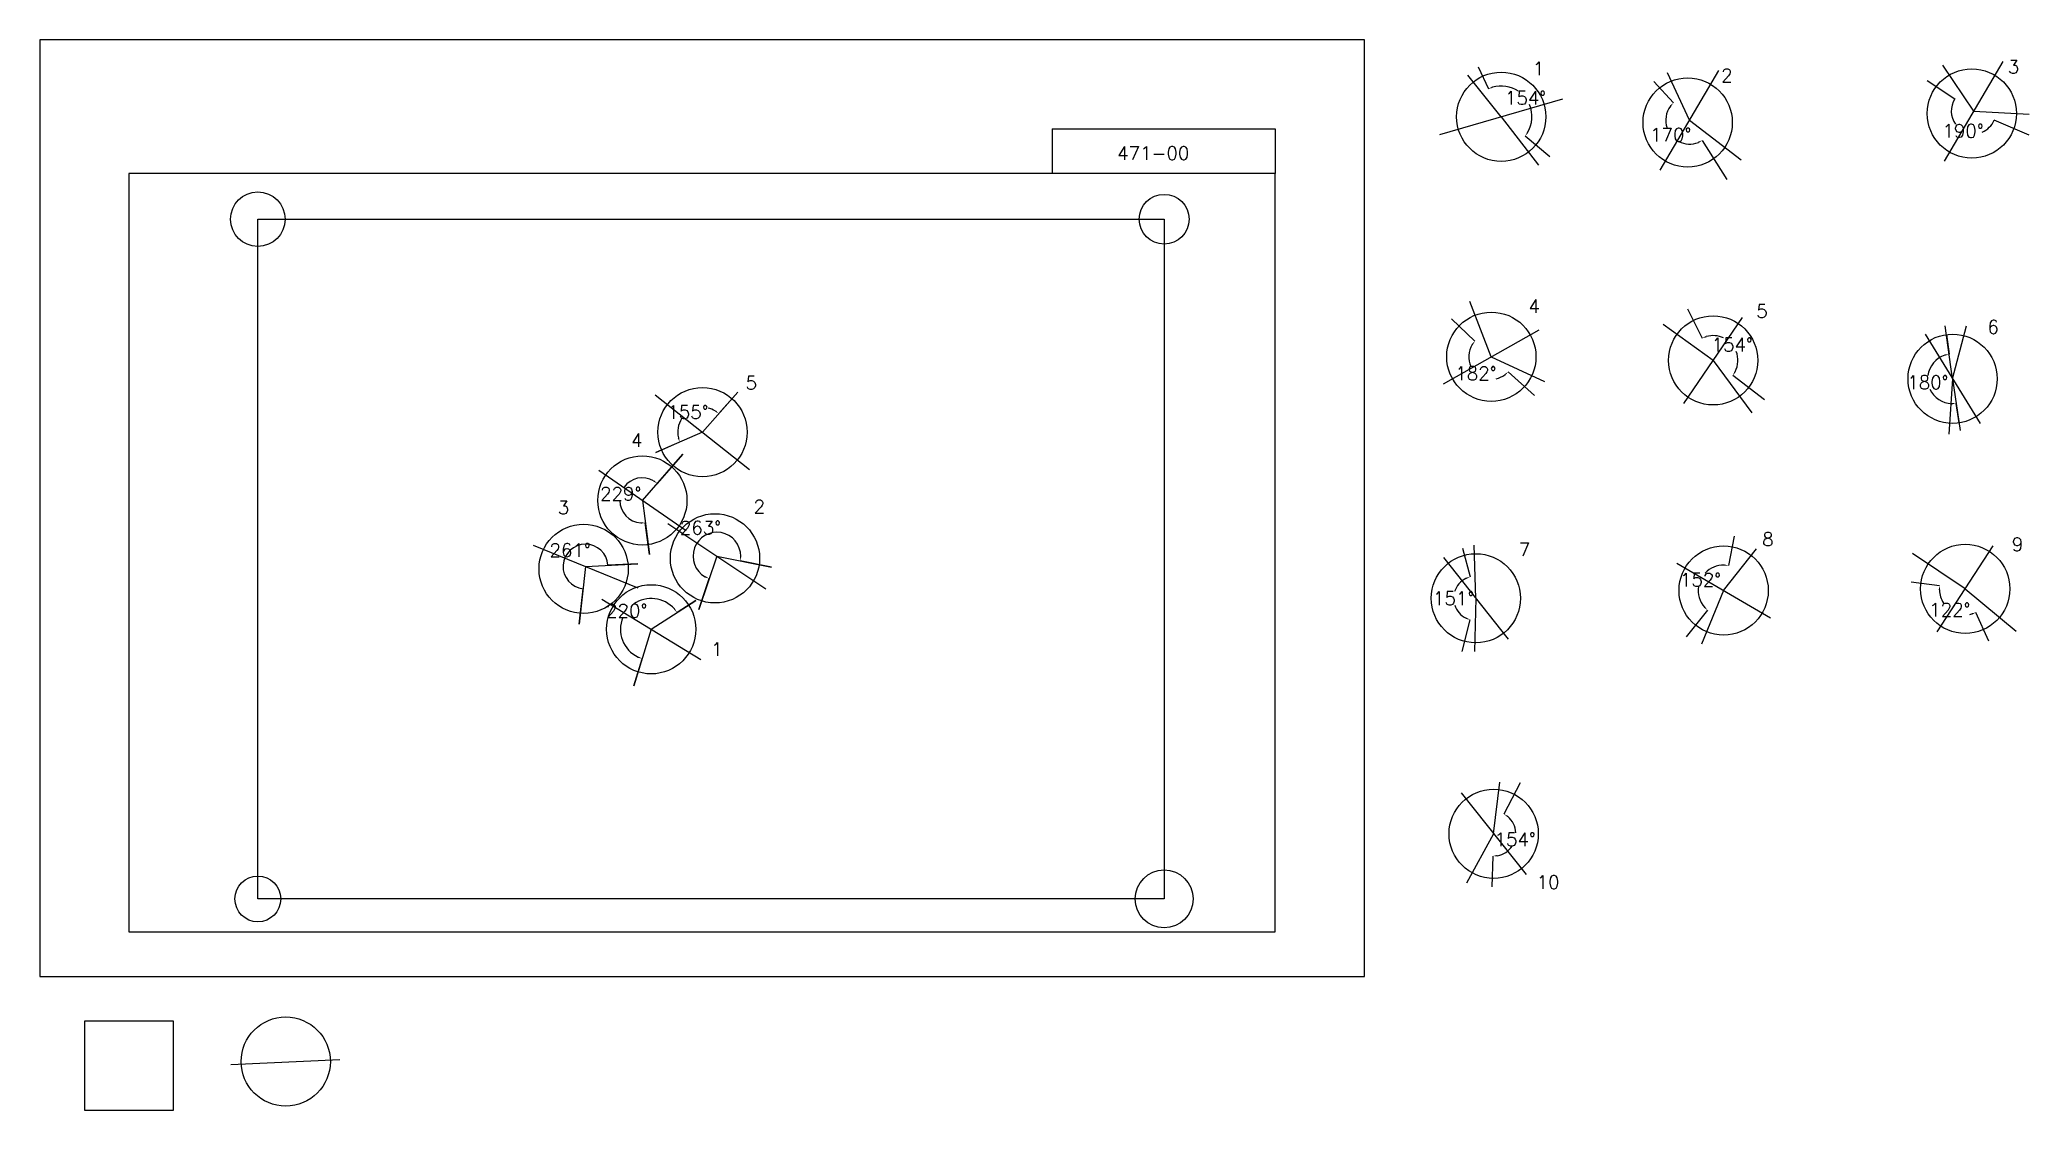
# Model space of a CAD drawing. Extents: x 0 to 2230150, y -150000 to 1050000.
import ezdxf

# ---------------------------------------------------------------- set-up
doc = ezdxf.new("R2010")
doc.units = 0
doc.header["$MEASUREMENT"] = 0
doc.layers.get('0').update_dxf_attribs({"linetype": 'CONTINUOUS'})
doc.layers.get('Defpoints').update_dxf_attribs({"linetype": 'CONTINUOUS'})
for name, color, linetype in [('_0-0_', 7, 'CONTINUOUS'), ('_0-1_V-nasSTD', 7, 'CONTINUOUS'), ('_0-2_番号', 7, 'CONTINUOUS'), ('ADD_LINE', 7, 'CONTINUOUS'), ('文字', 7, 'CONTINUOUS')]:
    doc.layers.add(name, color=color, linetype=linetype)
doc.layers.add('位置合わせ用', color=7, linetype='CONTINUOUS', plot=False)
doc.styles.get("Standard").update_dxf_attribs({"font": 'txt', "height": 15000, "bigfont": 'bigfont.shx'})
doc.dimstyles.get("Standard").update_dxf_attribs({"dimtxt": 0.18, "dimasz": 0.18, "dimexe": 0.18, "dimexo": 0.0625, "dimgap": 0.09, "dimtad": 0, "dimtih": 1, "dimtoh": 1, "dimdec": 4, "dimzin": 0, "dimdsep": 46, "dimtxsty": 'Standard', "dimcen": 0.09, "dimadec": 0, "dimazin": 0, "dimtfac": 1, "dimtdec": 4, "dimtofl": 0, "dimtmove": 0, "dimatfit": 3, "dimfxl": 1, "dimtolj": 1, "dimtzin": 0, "dimarcsym": 0})
picture_1 = doc.add_image_def('image1.jpg', size_in_pixel=(800, 600))

# ---------------------------------------------------------------- blocks, each defined once
blk = doc.blocks.new('-000-CCURVE_ORG002')
at = {"layer": '_0-0_', "color": 5, "linetype": 'Continuous'}
for p, q in [((30, -10), (10, -10)), ((10, -10), (10, -30)), ((30, -30), (30, -10)), ((10, -30), (30, -30))]:
    blk.add_line(p, q, dxfattribs=at)
blk = doc.blocks.new('-008-$$ATRU$$11$$背景色$$色$$0_0_0')
at = {"layer": '_0-2_番号'}
blk.add_blockref('-000-CCURVE_ORG002', (0, 0), dxfattribs=at)
blk = doc.blocks.new('*D27')
at = {"layer": 'ADD_LINE', "color": 0, "linetype": 'Continuous', "lineweight": -2}
for p, q in [((1612482, 1019756), (1623866, 995044)), ((1692790, 918934), (1664951, 941812))]:
    blk.add_line(p, q, dxfattribs=at)
for start, end in [(55.935441, 106.423298), (328.898292, 23.176446)]:
    blk.add_arc((1638300, 963714), 34496, start, end, dxfattribs=at)
at = {"layer": 'ADD_LINE', "color": 0}
for points in [[(1628254, 997582), (1628840, 996022), (1623866, 995045)], [(1667157, 946376), (1668518, 945414), (1664951, 941812)]]:
    blk.add_solid(points, dxfattribs=at)
at = {"layer": 'Defpoints', "color": 0}
for p in [(1612482, 1019756), (1638300, 963714), (1672046, 970868), (1692790, 918934)]:
    blk.add_point(p, dxfattribs=at)
at = {"layer": 'ADD_LINE', "color": 0, "linetype": 'Continuous', "insert": (1665608, 984790), "char_height": 15000, "attachment_point": 5}
blk.add_mtext('\\A1;154%%d', dxfattribs=at)
blk = doc.blocks.new('*D28')
at = {"color": 0, "linetype": 'Continuous', "lineweight": -2}
for p, q in [((1809179, 1003391), (1831324, 979396)), ((1891517, 893504), (1863720, 937271))]:
    blk.add_line(p, q, dxfattribs=at)
for start, end in [(143.458517, 199.177328), (242.968088, 291.666013)]:
    blk.add_arc((1849418, 959791), 26678, start, end, dxfattribs=at)
at = {"color": 0}
for points in [[(1828604, 975119), (1827364, 976233), (1831324, 979396)], [(1859646, 934256), (1858888, 935740), (1863721, 937271)]]:
    blk.add_solid(points, dxfattribs=at)
at = {"layer": 'Defpoints', "color": 0}
for p in [(1809179, 1003391), (1849418, 959791), (1823088, 955491), (1891518, 893504)]:
    blk.add_point(p, dxfattribs=at)
at = {"color": 0, "linetype": 'Continuous', "insert": (1828270, 943528), "char_height": 15000, "attachment_point": 5}
blk.add_mtext('\\A1;170%%d', dxfattribs=at)
blk = doc.blocks.new('*D31')
at = {"layer": 'ADD_LINE', "color": 0, "linetype": 'Continuous', "lineweight": -2}
for p, q in [((2115662, 1004203), (2146913, 983688)), ((2230150, 942907), (2190978, 959896))]:
    blk.add_line(p, q, dxfattribs=at)
for start, end in [(146.716384, 215.556167), (291.744567, 336.55299)]:
    blk.add_arc((2167922, 969896), 25131, start, end, dxfattribs=at)
at = {"layer": 'ADD_LINE', "color": 0}
for points in [[(2146913, 983688), (2146913, 983688), (2146913, 983688)], [(2190978, 959896), (2190978, 959896), (2190978, 959896)]]:
    blk.add_solid(points, dxfattribs=at)
at = {"layer": 'Defpoints', "color": 0}
for p in [(2115662, 1004204), (2167922, 969896), (2146156, 957332), (2230150, 942907)]:
    blk.add_point(p, dxfattribs=at)
at = {"layer": 'ADD_LINE', "color": 0, "linetype": 'Continuous', "insert": (2155982, 947782), "char_height": 15000, "attachment_point": 5}
blk.add_mtext('\\A1;190%%d', dxfattribs=at)
blk = doc.blocks.new('*D492')
at = {"color": 0, "linetype": 'Continuous', "lineweight": -2}
for p, q in [((1582560, 737261), (1608834, 712185)), ((1675657, 651191), (1646046, 677753))]:
    blk.add_line(p, q, dxfattribs=at)
for start, end in [(147.654398, 205.986177), (282.024317, 306.788949)]:
    blk.add_arc((1627174, 694681), 25352, start, end, dxfattribs=at)
at = {"color": 0}
for points in [[(1606412, 707733), (1605099, 708759), (1608834, 712185)], [(1642919, 673763), (1641794, 674993), (1646046, 677753)]]:
    blk.add_solid(points, dxfattribs=at)
at = {"layer": 'Defpoints', "color": 0}
for p in [(1582560, 737262), (1627174, 694681), (1602920, 687300), (1675658, 651190)]:
    blk.add_point(p, dxfattribs=at)
at = {"color": 0, "linetype": 'Continuous', "insert": (1609955, 676073), "char_height": 15000, "attachment_point": 5}
blk.add_mtext('\\A1;182%%d', dxfattribs=at)
blk = doc.blocks.new('*D493')
at = {"color": 0, "linetype": 'Continuous', "lineweight": -2}
for p, q in [((1847215, 748386), (1863522, 715452)), ((1933285, 646506), (1897834, 673710))]:
    blk.add_line(p, q, dxfattribs=at)
for start, end in [(64.877904, 105.999917), (332.840982, 21.383423)]:
    blk.add_arc((1875830, 690596), 27737, start, end, dxfattribs=at)
at = {"color": 0}
for points in [[(1867883, 718035), (1868485, 716481), (1863522, 715453)], [(1899804, 678380), (1901213, 677489), (1897835, 673710)]]:
    blk.add_solid(points, dxfattribs=at)
at = {"layer": 'Defpoints', "color": 0}
for p in [(1847214, 748386), (1887525, 715747), (1875830, 690596), (1933286, 646506)]:
    blk.add_point(p, dxfattribs=at)
at = {"color": 0, "linetype": 'Continuous', "insert": (1897257, 708209), "char_height": 15000, "attachment_point": 5}
blk.add_mtext('\\A1;154%%d', dxfattribs=at)
blk = doc.blocks.new('*D494')
at = {"color": 0, "linetype": 'Continuous', "lineweight": -2}
for p, q in [((2097719, 442479), (2129651, 438247)), ((2185031, 375777), (2170441, 407971))]:
    blk.add_line(p, q, dxfattribs=at)
for start, end in [(182.32444, 213.011449), (280.28229, 284.506363)]:
    blk.add_arc((2158450, 434431), 29051, start, end, dxfattribs=at)
at = {"color": 0}
for points in [[(2130255, 433215), (2128590, 433290), (2129651, 438247)], [(2166004, 405520), (2165449, 407092), (2170441, 407970)]]:
    blk.add_solid(points, dxfattribs=at)
at = {"layer": 'Defpoints', "color": 0}
for p in [(2097719, 442479), (2158450, 434431), (2134111, 418569), (2185032, 375776)]:
    blk.add_point(p, dxfattribs=at)
at = {"color": 0, "linetype": 'Continuous', "insert": (2141135, 411104), "char_height": 15000, "attachment_point": 5}
blk.add_mtext('\\A1;122%%d', dxfattribs=at)
blk = doc.blocks.new('*D495')
at = {"color": 0, "linetype": 'Continuous', "lineweight": -2}
for p, q in [((1899485, 493442), (1893065, 460614)), ((1845899, 380648), (1869761, 410403))]:
    blk.add_line(p, q, dxfattribs=at)
for start, end in [(88.997379, 136.834749), (170.916699, 221.208715)]:
    blk.add_arc((1887594, 432640), 28505, start, end, dxfattribs=at)
at = {"color": 0}
for points in [[(1888005, 460311), (1888181, 461969), (1893065, 460615)], [(1865573, 413259), (1866726, 414463), (1869761, 410403)]]:
    blk.add_solid(points, dxfattribs=at)
at = {"layer": 'Defpoints', "color": 0}
for p in [(1899486, 493442), (1869381, 454567), (1887594, 432640), (1845899, 380648)]:
    blk.add_point(p, dxfattribs=at)
at = {"color": 0, "linetype": 'Continuous', "insert": (1861739, 444640), "char_height": 15000, "attachment_point": 5}
blk.add_mtext('\\A1;152%%d', dxfattribs=at)
blk = doc.blocks.new('*D496')
at = {"color": 0, "linetype": 'Continuous', "lineweight": -2}
for p, q in [((1594921, 479957), (1603443, 448007)), ((1594453, 364310), (1603625, 399771))]:
    blk.add_line(p, q, dxfattribs=at)
for start, end in [(116.442259, 162.722612), (197.730428, 243.989803)]:
    blk.add_arc((1609870, 423913), 24936, start, end, dxfattribs=at)
at = {"color": 0}
for points in [[(1599060, 445461), (1598471, 447020), (1603443, 448007)], [(1598646, 400720), (1599223, 402284), (1603625, 399771)]]:
    blk.add_solid(points, dxfattribs=at)
at = {"layer": 'Defpoints', "color": 0}
for p in [(1594921, 479958), (1587247, 434403), (1609870, 423913), (1594453, 364310)]:
    blk.add_point(p, dxfattribs=at)
at = {"color": 0, "linetype": 'Continuous', "insert": (1584933, 423819), "char_height": 15000, "attachment_point": 5}
blk.add_mtext('\\A1;151%%d', dxfattribs=at)
blk = doc.blocks.new('*D497')
at = {"color": 0, "linetype": 'Continuous', "lineweight": -2}
for p, q in [((2137280, 719501), (2140368, 697666)), ((2151611, 620534), (2148379, 642348))]:
    blk.add_line(p, q, dxfattribs=at)
for start, end in [(108.314688, 172.816777), (204.310121, 268.164898)]:
    blk.add_arc((2144282, 669994), 27948, start, end, dxfattribs=at)
at = {"color": 0}
for points in [[(2135690, 695715), (2135310, 697337), (2140368, 697666)], [(2143435, 641228), (2143339, 642892), (2148379, 642348)]]:
    blk.add_solid(points, dxfattribs=at)
at = {"layer": 'Defpoints', "color": 0}
for p in [(2137280, 719501), (2144282, 669994), (2122350, 652671), (2151611, 620534)]:
    blk.add_point(p, dxfattribs=at)
at = {"color": 0, "linetype": 'Continuous', "insert": (2116623, 665988), "char_height": 15000, "attachment_point": 5}
blk.add_mtext('\\A1;180%%d', dxfattribs=at)
blk = doc.blocks.new('*D662')
at = {"color": 0, "linetype": 'Continuous', "lineweight": -2}
for p, q in [((1659684, 217062), (1641346, 182000)), ((1628066, 100544), (1629066, 134978))]:
    blk.add_line(p, q, dxfattribs=at)
for start, end in [(2.755917, 50.881259), (279.845571, 326.395586)]:
    blk.add_arc((1629789, 159904), 24936, start, end, dxfattribs=at)
at = {"color": 0}
for points in [[(1645980, 179947), (1645064, 178555), (1641346, 182001)], [(1633993, 136166), (1634112, 134504), (1629066, 134978)]]:
    blk.add_solid(points, dxfattribs=at)
at = {"layer": 'Defpoints', "color": 0}
for p in [(1659684, 217062), (1629789, 159904), (1648804, 143771), (1628066, 100544)]:
    blk.add_point(p, dxfattribs=at)
at = {"color": 0, "linetype": 'Continuous', "insert": (1653916, 153603), "char_height": 15000, "attachment_point": 5}
blk.add_mtext('\\A1;154%%d', dxfattribs=at)
blk = doc.blocks.new('*D665')
at = {"layer": 'ADD_LINE', "color": 0, "linetype": 'Continuous', "lineweight": -2}
for p, q in [((735252, 421464), (714377, 407914)), ((666035, 325908), (675320, 356155))]:
    blk.add_line(p, q, dxfattribs=at)
for start, end in [(157.360954, 244.62214), (41.301676, 124.938491)]:
    blk.add_arc((685444, 389131), 34496, start, end, dxfattribs=at)
at = {"layer": 'ADD_LINE', "color": 0}
for points in [[(710694, 411396), (712023, 412403), (714378, 407914)], [(670358, 357188), (670961, 358741), (675320, 356155)]]:
    blk.add_solid(points, dxfattribs=at)
at = {"layer": 'Defpoints', "color": 0}
for p in [(735252, 421464), (650949, 389361), (685444, 389131), (666035, 325908)]:
    blk.add_point(p, dxfattribs=at)
at = {"layer": 'ADD_LINE', "color": 0, "linetype": 'Continuous', "insert": (657908, 409910), "char_height": 15000, "attachment_point": 5}
blk.add_mtext('\\A1;220%%d', dxfattribs=at)
blk = doc.blocks.new('*D670')
at = {"color": 0, "linetype": 'Continuous', "lineweight": -2}
for p, q in [((820143, 458938), (785170, 465968)), ((738640, 411160), (750445, 445961))]:
    blk.add_line(p, q, dxfattribs=at)
blk.add_arc((759015, 471226), 26678, 359.388481, 240.508431, dxfattribs=at)
at = {"color": 0}
for points in [[(784863, 471028), (786520, 470854), (785170, 465968)], [(745540, 447243), (746221, 448765), (750445, 445961)]]:
    blk.add_solid(points, dxfattribs=at)
at = {"layer": 'Defpoints', "color": 0}
for p in [(733406, 478704), (759015, 471226), (820144, 458938), (738640, 411160)]:
    blk.add_point(p, dxfattribs=at)
at = {"color": 0, "linetype": 'Continuous', "insert": (740704, 503006), "char_height": 15000, "attachment_point": 5}
blk.add_mtext('\\A1;263%%d', dxfattribs=at)
blk = doc.blocks.new('*D673')
at = {"layer": 'ADD_LINE', "color": 0, "linetype": 'Continuous', "lineweight": -2}
for p, q in [((670251, 462685), (636865, 460854)), ((604673, 394765), (609031, 434496))]:
    blk.add_line(p, q, dxfattribs=at)
blk.add_arc((611772, 459478), 25131, 3.139598, 263.739668, dxfattribs=at)
at = {"layer": 'ADD_LINE', "color": 0}
for points in [[(636865, 460854), (636865, 460854), (636865, 460854)], [(609031, 434496), (609031, 434496), (609031, 434496)]]:
    blk.add_solid(points, dxfattribs=at)
at = {"layer": 'Defpoints', "color": 0}
for p in [(611769, 484609), (611772, 459478), (670251, 462685), (604673, 394765)]:
    blk.add_point(p, dxfattribs=at)
at = {"layer": 'ADD_LINE', "color": 0, "linetype": 'Continuous', "insert": (594491, 477726), "char_height": 15000, "attachment_point": 5}
blk.add_mtext('\\A1;261%%d', dxfattribs=at)
blk = doc.blocks.new('*D676')
at = {"color": 0, "linetype": 'Continuous', "lineweight": -2}
for p, q in [((720839, 585410), (692203, 552704)), ((683366, 472991), (678762, 508489))]:
    blk.add_line(p, q, dxfattribs=at)
for start, end in [(60.112972, 144.079514), (180.286659, 266.071792)]:
    blk.add_arc((675501, 533630), 25352, start, end, dxfattribs=at)
at = {"color": 0}
for points in [[(687650, 554933), (688619, 556289), (692203, 552704)], [(673790, 507505), (673740, 509170), (678762, 508489)]]:
    blk.add_solid(points, dxfattribs=at)
at = {"layer": 'Defpoints', "color": 0}
for p in [(720840, 585410), (660962, 554400), (675501, 533630), (683366, 472990)]:
    blk.add_point(p, dxfattribs=at)
at = {"color": 0, "linetype": 'Continuous', "insert": (651245, 541004), "char_height": 15000, "attachment_point": 5}
blk.add_mtext('\\A1;229%%d', dxfattribs=at)
blk = doc.blocks.new('*D679')
at = {"color": 0, "linetype": 'Continuous', "lineweight": -2}
for p, q in [((782658, 654921), (761299, 630897)), ((690475, 587470), (717418, 599142))]:
    blk.add_line(p, q, dxfattribs=at)
for start, end in [(147.334911, 193.081122), (58.702321, 77.000954)]:
    blk.add_arc((742869, 610168), 27737, start, end, dxfattribs=at)
at = {"color": 0}
for points in [[(756783, 633199), (757773, 634539), (761299, 630897)], [(715060, 603629), (716643, 604151), (717418, 599142)]]:
    blk.add_solid(points, dxfattribs=at)
at = {"layer": 'Defpoints', "color": 0}
for p in [(782658, 654921), (738030, 637480), (742869, 610168), (690474, 587470)]:
    blk.add_point(p, dxfattribs=at)
at = {"color": 0, "linetype": 'Continuous', "insert": (726608, 632639), "char_height": 15000, "attachment_point": 5}
blk.add_mtext('\\A1;155%%d', dxfattribs=at)

msp = doc.modelspace()

# ---------------------------------------------------------------- linework, layer by layer
at = {"layer": '_0-1_V-nasSTD', "color": 7, "linetype": 'Continuous'}
for p, q in [((1485000, 1050000), (0, 1050000)), ((0, 1050000), (0, 0)), ((1485000, 1050000), (0, 1050000)), ((0, 1050000), (0, 0)), ((1485000, 0), (1485000, 1050000)), ((1485000, 0), (1485000, 1050000)), ((1135000, 950000), (1135000, 900000)), ((1135000, 950000), (1385000, 950000)), ((1385000, 950000), (1385000, 900000)), ((1385000, 900000), (100000, 900000)), ((100000, 900000), (100000, 50000)), ((1385000, 50000), (1385000, 900000)), ((100000, 50000), (1385000, 50000)), ((0, 0), (1485000, 0)), ((0, 0), (1485000, 0))]:
    msp.add_line(p, q, dxfattribs=at)
at = {"layer": 'ADD_LINE', "color": 5, "linetype": 'Continuous'}
for p, q in [((1638300.12759, 963713.94411), (1600657, 1010465.5)), ((1849417.68706, 959791.40858), (1824731.61592, 1013095)), ((2167921.53926, 969895.92252), (2133337.061, 1021586.01265)), ((1638300.12759, 963713.94411), (1680185.5, 909330)), ((1849417.68706, 959791.40858), (1907070.5, 915461)), ((2167921.53926, 969895.92252), (2230150.4375, 966693.63309)), ((1627173.85936, 694681.42053), (1603053, 756584)), ((1875829.60478, 690595.69901), (1819695, 730821)), ((2144282.17651, 669993.66595), (2135874.84661, 729434.5)), ((2144282.17651, 669993.66595), (2159881.11393, 729434.5)), ((1627173.85936, 694681.42053), (1686782, 666999.5)), ((1875829.60478, 690595.69901), (1919233, 631868.5)), ((2144282.17651, 669993.66595), (2139973.5, 607862)), ((2144282.17651, 669993.66595), (2152852.5, 612158.5)), ((742869.10478, 610168.19901), (782658.45847, 654920.95329)), ((742869.10478, 610168.19901), (690474.5, 587469.5)), ((675501.49178, 533630.39701), (720839.5, 585410)), ((675501.49178, 533630.39701), (683366.49196, 472990.56198)), ((759014.58885, 471225.51204), (738639.5, 411159.5)), ((759014.58885, 471225.51204), (820143.5, 458938)), ((1609869.59541, 423912.59025), (1607859.5021, 483624.43754)), ((1887594.19761, 432639.77192), (1924592.5, 479202.5)), ((2158449.59821, 434430.75199), (2099218, 473956.5)), ((611771.53926, 459477.75), (604673, 394765)), ((611771.53926, 459477.75), (670251, 462685)), ((1609869.59541, 423912.59025), (1608159.50179, 364310.06247)), ((1887594.19761, 432639.77192), (1862762, 372404)), ((2158449.59821, 434430.75199), (2215384.5, 387018.5)), ((685443.75, 389131.44411), (735251.92993, 421464.40197)), ((685443.75, 389131.44411), (666035, 325908)), ((1629789, 159904), (1636845.5, 217647.28885)), ((1629789, 159904), (1599375.79815, 104642.5))]:
    msp.add_line(p, q, dxfattribs=at)
at = {"layer": 'ADD_LINE', "color": 1, "linetype": 'Continuous'}
for p, q in [((1816519.43706, 903878.65858), (1882315.93706, 1015704.15858)), ((2135023.28926, 913983.17252), (2200819.78926, 1025808.67252)), ((1569397.37759, 943664.44411), (1707202.87759, 983763.44411)), ((1843082.10478, 642335.94901), (1908577.10478, 738855.44901)), ((1573690.48436, 664418.92053), (1680657.23436, 724943.92053)), ((2113351.05151, 720119.29095), (2175213.30151, 619868.04095)), ((690004.87957, 652153.67999), (795733.32999, 568182.71804)), ((626552.24178, 567356.14701), (724450.74178, 499904.64701)), ((704074.41272, 507899.67613), (813954.76499, 434551.34794)), ((553071.95304, 483472.05397), (670471.12548, 435483.44603)), ((1573599.84541, 469670.84025), (1646139.34541, 378154.34025)), ((2126994.59821, 386171.00199), (2189904.59821, 482690.50199)), ((1835025.69761, 463233.02192), (1940162.69761, 402046.52192)), ((629936.5, 423091.44411), (740951, 355171.44411)), ((1593519.25, 205662.25), (1666058.75, 114145.75)), ((214262.32302, -98799.56876), (336470.78129, -93322.43898))]:
    msp.add_line(p, q, dxfattribs=at)
at = {"layer": 'ADD_LINE', "color": 5, "linetype": 'ByBlock'}
for centre in [(1638300.12759, 963713.94411), (1847299.84098, 957259.81804), (2165803.69318, 967364.33199), (1627173.85936, 694681.42053), (1875829.60478, 690595.69901), (2144282.17651, 669993.66595), (742869.10478, 610168.19901), (675501.49178, 533630.39701), (756896.74277, 468693.9215), (609653.69318, 456946.15947), (1609869.59541, 423912.59025), (1887594.19761, 432639.77192), (2158449.59821, 434430.75199), (685443.75, 389131.44411), (1629789, 159904), (275704.61091, -95468.83904)]:
    msp.add_circle(centre, 50000, dxfattribs=at)
at = {"layer": '位置合わせ用', "color": 5, "linetype": 'Continuous'}
for centre, radius in [((244424.4, 848880.595), 30579.2687), ((1260424.4, 848880.595), 27848.33235), ((244424.4, 86880.595), 25672.78835), ((1260424.4, 86880.595), 32483.49996)]:
    msp.add_circle(centre, radius, dxfattribs=at)

# ---------------------------------------------------------------- block references
at = {"layer": '_0-0_', "xscale": 5000, "yscale": 5000, "zscale": 5000}
msp.add_blockref('-008-$$ATRU$$11$$背景色$$色$$0_0_0', (0, 0), dxfattribs=at)

# ---------------------------------------------------------------- texts
at = {"layer": '文字', "color": 5, "linetype": 'Continuous'}
for s, p in [('3', (2206162.5, 1012123.5)), ('1', (1673664.84659, 1010338.61449)), ('2', (1884735.5, 1002469.5)), ('4', (1668695.5, 743754)), ('5', (1924216.5, 738393)), ('6', (2183311.5, 720524.5)), ('5', (791256, 657965.5)), ('4', (662728.5, 593598.5)), ('3', (580655, 518139.5)), ('2', (800187.58895, 519173.2719)), ('8', (1930840.69761, 482615.93968)), ('9', (2210625.69761, 476897.98348)), ('7', (1657991.59541, 471180.02727)), ('1', (752588, 359196.5)), ('10', (1677911, 98195.5))]:
    msp.add_text(s, height=15000, dxfattribs=at).set_placement(p)
at = {"layer": '文字', "linetype": 'Continuous'}
msp.add_text('471-00', height=15000, dxfattribs=at).set_placement((1207698.06436, 915464.91089))

# ---------------------------------------------------------------- dimensions: what is measured, and where the dimension line sits
at = {"color": 5, "linetype": 'Continuous'}
for base, center, p1, p2, picture, middle in [((1823088.23526, 955490.96023), (1849417.68706, 959791.40858), (1809178.77504, 1003391.05715), (1891517.5, 893504), '*D28', (1828269.9978, 943527.67201)), ((1602919.66927, 687300.1765), (1627173.85936, 694681.42053), (1582560, 737261.5), (1675657.5, 651190.5), '*D492', (1609955.37168, 676073.03042)), ((1887525.02456, 715746.55986), (1875829.60478, 690595.69901), (1847214.5, 748386.5), (1933285.5, 646506), '*D493', (1897256.73514, 708208.95339)), ((2122350.14113, 652670.99813), (2144282.17651, 669993.66595), (2137279.85621, 719500.91301), (2151611.40936, 620533.75951), '*D497', (2116622.71578, 665988.26601)), ((738029.8187, 637479.91729), (742869.10478, 610168.19901), (690474.5, 587469.5), (782658.5, 654921), '*D679', (726608.06227, 632638.78292)), ((660962.37978, 554399.67053), (675501.49178, 533630.39701), (720839.5, 585410), (683366.5, 472990.5), '*D676', (651244.86977, 541003.64522)), ((733405.99069, 478704.38817), (759014.58885, 471225.51204), (820143.5, 458938), (738639.5, 411159.5), '*D670', (740704.00139, 503006.3726)), ((1869381.14317, 454567.03326), (1887594.19761, 432639.77192), (1899485.5, 493442.5), (1845899, 380648), '*D495', (1861738.50652, 444639.91276)), ((1587247.09662, 434402.94997), (1609869.59541, 423912.59025), (1594921, 479957.5), (1594452.55209, 364310), '*D496', (1584933.35154, 423818.56891)), ((2134111.47282, 418568.6119), (2158449.59821, 434430.75199), (2097719, 442479), (2185031.5, 375776.5), '*D494', (2141135.0292, 411103.5675)), ((1648803.90553, 143771.4718), (1629789, 159904), (1659684.47103, 217061.94462), (1628066.5, 100544), '*D662', (1653916.18486, 153602.8851))]:
    dim = msp.add_angular_dim_3p(base=base, center=center, p1=p1, p2=p2, dimstyle='Standard', override={"dimasz": 5000, "dimtmove": 2}, dxfattribs=at)
    dim.commit()
    dim.dimension.update_dxf_attribs({"geometry": picture, "text_midpoint": middle})
at = {"layer": 'ADD_LINE', "color": 5, "linetype": 'Continuous'}
for base, center, p1, p2, override, picture, middle in [((1672045.78438, 970867.8893), (1638300.12759, 963713.94411), (1612481.5, 1019756.5), (1692790, 918933.5), {"dimasz": 5000, "dimtmove": 2}, '*D27', (1665608.30751, 984790.2719)), ((2146156.07889, 957332.10205), (2167921.53926, 969895.92252), (2115661.5, 1004203.5), (2230150.5, 942906.93528), {"dimtmove": 2}, '*D31', (2155981.84538, 947781.93238)), ((611768.84128, 484609.10179), (611771.53926, 459477.75), (670251, 462685), (604673, 394765), {"dimtmove": 2}, '*D673', (594491.22707, 477725.86649)), ((650948.88427, 389360.62125), (685443.75, 389131.44411), (666035, 325908), (735251.92993, 421464.40197), {"dimasz": 5000, "dimtmove": 2}, '*D665', (657908.12539, 409909.74196))]:
    dim = msp.add_angular_dim_3p(base=base, center=center, p1=p1, p2=p2, dimstyle='Standard', override=override, dxfattribs=at)
    dim.commit()
    dim.dimension.update_dxf_attribs({"geometry": picture, "text_midpoint": middle})

# ---------------------------------------------------------------- pictures from other files: only their frames are drawn
image = msp.add_image(picture_1, insert=(244424.4, 86880.595), size_in_units=(1016000, 762000), dxfattribs=at)
image.dxf.flags = 7

doc.saveas('drawing.dxf')
